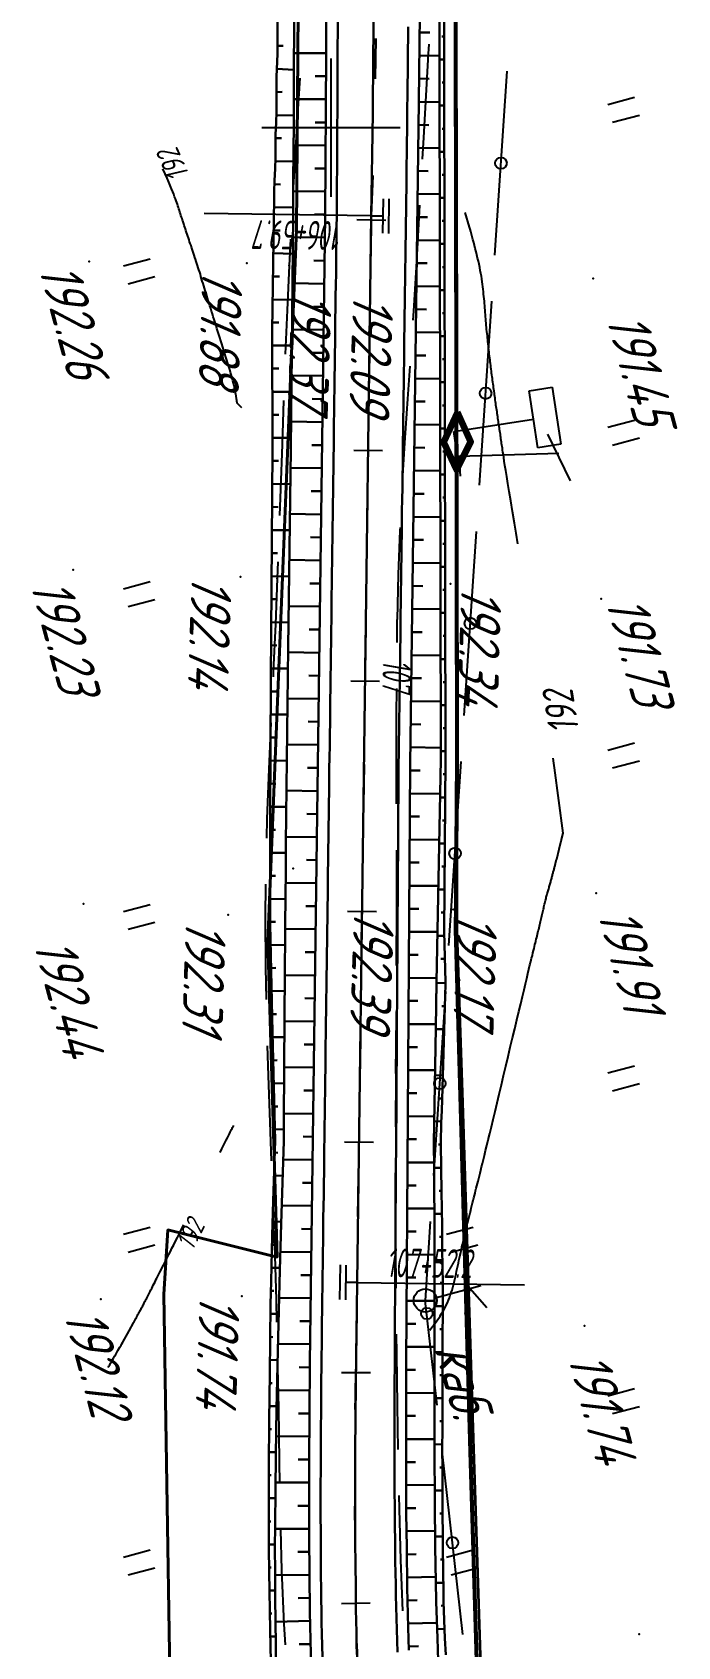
# Model space of a CAD drawing. Header units: millimetres. Extents: x -698 to 8131, y -704 to 4503.
# Drawn here: x 6880 to 6936, y 1129.1 to 1269.1 of the extents above; entities that cross this region are included whole.
import ezdxf

# ---------------------------------------------------------------- set-up
doc = ezdxf.new("R2010")
doc.units = ezdxf.units.MM
doc.linetypes.add('CONTI', pattern=[0])
doc.linetypes.add('STROT', pattern=[1.7, 0.5, -1.2])
for name, color, linetype, lineweight in [('10', 1, 'Continuous', 35), ('КОПИЯ_ОСЬ_13_ОТКОСЫ', 7, 'Continuous', 30), ('КОПИЯ_ОСЬ_ГРАНИЦЫ_ПОЛОС', 7, 'Continuous', 30), ('ОСЬ_ВЕРХ_ПОКРЫТИЯ_ГРАНИЦЫ_ПОЛОС', 7, 'Continuous', 30), ('ОСЬ_ВЕРХ_ПОКРЫТИЯ_ОСЬ', 1, 'Continuous', 30)]:
    doc.layers.add(name, color=color, linetype=linetype, lineweight=lineweight)
for name, color, linetype in [('_Ростелеком', 6, 'Continuous'), ('GOR_BDEFAULT', 212, 'CONTI'), ('NAD_MDEFAULT', 7, 'CONTI'), ('PI_OTDEFAULT', 172, 'CONTI'), ('PI_STDEFAULT', 6, 'CONTI'), ('PI_TTDEFAULT', 5, 'CONTI'), ('PLN_O', 7, 'CONTI'), ('SETKR', 2, 'CONTI'), ('SIT_LDEFAULT', 7, 'CONTI'), ('USLZNDEFAULT', 7, 'CONTI'), ('ZAPSKDEFAULT', 7, 'CONTI'), ('ОСЬ_ВЕРХ_ПОКРЫТИЯ_ПИКЕТЫ', 1, 'Continuous'), ('ОСЬ_ВЕРХ_ПОКРЫТИЯ_РАЗБИВКА_КРИВ', 1, 'Continuous'), ('разметка', 7, 'Continuous')]:
    doc.layers.add(name, color=color, linetype=linetype)
doc.styles.add('eskd', font='isocpeui.ttf', dxfattribs={"width": 1.2})
doc.styles.add('SHRFT', font='isocpeui.ttf', dxfattribs={"width": 3.5})
doc.styles.get("Standard").update_dxf_attribs({"font": 'isocpeui.ttf'})
doc.styles.add('STYLE1', font='isocpeui.ttf', dxfattribs={"width": 0.9})
doc.linetypes.add('кабель_связи_проект.', pattern='A,10,-1,["/",STYLE1,S=3,R=0,X=0,Y=-1.5],-4.1', length=15.1)

# ---------------------------------------------------------------- blocks, each defined once
blk = doc.blocks.new('BL_333')
at = {"color": 0}
for p, q in [((0, -6), (0, 6)), ((-6, 0), (6, 0))]:
    blk.add_line(p, q, dxfattribs=at)
blk = doc.blocks.new('BL_2011')
at = {"color": 0}
for p, q in [((0, 0), (0, 2.4)), ((1.6, 0), (1.6, 2.4))]:
    blk.add_line(p, q, dxfattribs=at)
blk = doc.blocks.new('BL_4017')
at = {"color": 0}
for p, q in [((0, 1), (0, 5)), ((2, 5), (0, 4)), ((0, 4), (2, 3))]:
    blk.add_line(p, q, dxfattribs=at)
blk.add_circle((0, 0), 1, dxfattribs=at)
blk = doc.blocks.new('BL_13')
at = {"color": 0}
for p, q in [((-2.5, 7), (-2.5, 9)), ((-2.5, 9), (2.5, 9)), ((2.5, 9), (2.5, 7)), ((0, 7), (-2.5, 7)), ((0, 0), (0, 7)), ((2.5, 7), (0, 7)), ((2, 0), (0, 0))]:
    blk.add_line(p, q, dxfattribs=at)

msp = doc.modelspace()

# ---------------------------------------------------------------- linework, layer by layer
at = {"layer": '10'}
for points in [[(6903.56, 1335.79), (6902.93, 1251.98), (6900.44, 1190.24), (6901.27, 1162.86), (6891.78, 1165.22), (6891.42, 1159.6), (6892.21, 1110.29), (6899.55, 1065.05), (6909.84, 1061.9), (6918.53, 1005.72), (6918.4, 982.21), (6917.94, 977.88), (6907.73, 916.2), (6898.31, 876.53), (6898.31, 876.53), (6898.31, 876.53), (6898.31, 876.53), (6884.88, 831.12)], [(6918.4, 982.21), (6918.53, 1005.72), (6909.84, 1061.9), (6899.55, 1065.05), (6892.21, 1110.29), (6891.42, 1159.6), (6891.78, 1165.22), (6901.27, 1162.86), (6900.44, 1190.24), (6902.93, 1251.98), (6903.56, 1335.79)], [(6896.91, 821.23), (6913.82, 871.71), (6914.15, 872.75), (6924.28, 910.31), (6927.42, 921.98), (6935.1, 953.19), (6934.94, 956.19), (6932.75, 999.16), (6932.11, 1007.17), (6926.89, 1050.13), (6922.84, 1083.98), (6922.84, 1083.98), (6919.37, 1113.07), (6919.28, 1115.75), (6918.31, 1146.23), (6918.31, 1146.23), (6917.35, 1176.23), (6916.87, 1191.04), (6916.85, 1206.01), (6916.8, 1235.8), (6916.74, 1265.6), (6916.66, 1295.75)]]:
    msp.add_lwpolyline(points, dxfattribs=at)
at = {"layer": '_Ростелеком', "linetype": 'кабель_связи_проект.', "ltscale": 0.25}
msp.add_lwpolyline([(6923.16, 908.4, 0.35, 0.35, 0), (6929.5, 933.41, 0.35, 0.35, 0), (6933.2, 952.59, 0.35, 0.35, 0), (6933.17, 980.21, 0.35, 0.35, 0), (6931.77, 1007.14, 0.35, 0.35, 0), (6926.42, 1050.15, 0.35, 0.35, 0), (6922.37, 1083.96, 0.35, 0.35, 0), (6918.96, 1114.51, 0.35, 0.35, 0), (6918, 1146.19, 0.35, 0.35, 0), (6916.74, 1191.08, 0.35, 0.35, 0), (6916.85, 1206.01, 0.35, 0.35, 0), (6916.8, 1235.8, 0.35, 0.35, 0), (6916.74, 1265.6, 0.35, 0.35, 0), (6916.66, 1295.75, 0.35, 0.35, 0)], format="xyseb", dxfattribs=at)
at = {"layer": '_Ростелеком', "linetype": 'ByBlock', "lineweight": 100, "ltscale": 0.25, "elevation": -192}
msp.add_lwpolyline([(6916.88, 1236.14), (6915.69, 1233.55), (6916.8, 1231.15), (6918.06, 1233.56), (6916.88, 1236.14)], dxfattribs=at)
at = {"layer": '_Ростелеком', "ltscale": 0.25}
for points in [[(6924.7, 1234.23), (6926.66, 1230.2)], [(6925.67, 1232.57), (6917.02, 1232.29), (6917.12, 1230.6)]]:
    msp.add_lwpolyline(points, dxfattribs=at)
at = {"layer": 'GOR_BDEFAULT', "color": 212, "elevation": 192, "flags": 128}
for points in [[(6898.19, 1236.51), (6897.8, 1236.91), (6897.79, 1236.96), (6897.78, 1237.01), (6897.76, 1237.07), (6897.75, 1237.13), (6897.75, 1237.2), (6897.74, 1237.28), (6897.72, 1237.37), (6897.71, 1237.46), (6897.7, 1237.57), (6897.68, 1237.68), (6897.66, 1237.81), (6897.63, 1237.95), (6897.6, 1238.11), (6897.57, 1238.27), (6897.53, 1238.46), (6897.48, 1238.65), (6897.42, 1238.87), (6897.36, 1239.09), (6897.3, 1239.33), (6897.22, 1239.58), (6897.15, 1239.83), (6897.07, 1240.1), (6896.99, 1240.37), (6896.9, 1240.64), (6896.82, 1240.92), (6896.73, 1241.21), (6896.64, 1241.49), (6896.55, 1241.77), (6896.46, 1242.06), (6896.37, 1242.33), (6896.29, 1242.61), (6896.2, 1242.88), (6896.12, 1243.14), (6896.04, 1243.41), (6895.96, 1243.66), (6895.88, 1243.92), (6895.8, 1244.17), (6895.72, 1244.42), (6895.64, 1244.66), (6895.57, 1244.9), (6895.5, 1245.13), (6895.43, 1245.37), (6895.35, 1245.59), (6895.29, 1245.82), (6895.22, 1246.04), (6895.15, 1246.26), (6895.09, 1246.48), (6895.02, 1246.69), (6894.96, 1246.9), (6894.9, 1247.11), (6894.83, 1247.31), (6894.77, 1247.51), (6894.71, 1247.71), (6894.65, 1247.91), (6894.6, 1248.1), (6894.54, 1248.29), (6894.48, 1248.48), (6894.42, 1248.67), (6894.36, 1248.85), (6894.3, 1249.04), (6894.25, 1249.22), (6894.19, 1249.4), (6894.13, 1249.57), (6894.07, 1249.75), (6894.01, 1249.92), (6893.96, 1250.1), (6893.9, 1250.27), (6893.84, 1250.44), (6893.79, 1250.6), (6893.73, 1250.77), (6893.67, 1250.93), (6893.62, 1251.1), (6893.57, 1251.26), (6893.51, 1251.42), (6893.46, 1251.57), (6893.41, 1251.73), (6893.35, 1251.89), (6893.3, 1252.04), (6893.25, 1252.19), (6893.2, 1252.34), (6893.16, 1252.49), (6893.11, 1252.64), (6893.06, 1252.79), (6893.01, 1252.93), (6892.97, 1253.07), (6892.92, 1253.21), (6892.88, 1253.35), (6892.83, 1253.49), (6892.79, 1253.63), (6892.74, 1253.77), (6892.7, 1253.9), (6892.66, 1254.03), (6892.61, 1254.17), (6892.56, 1254.32), (6892.5, 1254.48), (6892.44, 1254.65), (6892.37, 1254.83), (6892.29, 1255.04), (6892.2, 1255.26), (6892.1, 1255.51), (6891.99, 1255.79), (6891.86, 1256.1), (6891.71, 1256.44), (6891.55, 1256.82), (6891.36, 1257.24)], [(6921.83, 1226.5), (6921.66, 1227.54), (6921.51, 1228.46), (6921.38, 1229.26), (6921.27, 1229.96), (6921.17, 1230.57), (6921.08, 1231.09), (6921.01, 1231.53), (6920.95, 1231.9), (6920.91, 1232.21), (6920.87, 1232.47), (6920.83, 1232.68), (6920.8, 1232.86), (6920.78, 1233.02), (6920.76, 1233.16), (6920.74, 1233.29), (6920.72, 1233.42), (6920.7, 1233.55), (6920.68, 1233.68), (6920.66, 1233.82), (6920.64, 1233.95), (6920.62, 1234.08), (6920.61, 1234.22), (6920.59, 1234.35), (6920.57, 1234.49), (6920.54, 1234.63), (6920.52, 1234.76), (6920.5, 1234.9), (6920.48, 1235.04), (6920.46, 1235.18), (6920.44, 1235.32), (6920.42, 1235.46), (6920.4, 1235.6), (6920.38, 1235.74), (6920.36, 1235.88), (6920.34, 1236.03), (6920.32, 1236.17), (6920.3, 1236.31), (6920.28, 1236.46), (6920.25, 1236.61), (6920.23, 1236.75), (6920.21, 1236.9), (6920.19, 1237.05), (6920.17, 1237.2), (6920.15, 1237.35), (6920.13, 1237.5), (6920.11, 1237.65), (6920.09, 1237.8), (6920.06, 1237.96), (6920.04, 1238.11), (6920.02, 1238.26), (6920, 1238.42), (6919.98, 1238.58), (6919.96, 1238.73), (6919.94, 1238.89), (6919.92, 1239.05), (6919.9, 1239.21), (6919.88, 1239.37), (6919.85, 1239.53), (6919.83, 1239.69), (6919.81, 1239.86), (6919.79, 1240.02), (6919.77, 1240.19), (6919.75, 1240.35), (6919.73, 1240.52), (6919.71, 1240.69), (6919.69, 1240.85), (6919.67, 1241.02), (6919.65, 1241.19), (6919.63, 1241.37), (6919.61, 1241.54), (6919.59, 1241.71), (6919.57, 1241.88), (6919.55, 1242.06), (6919.53, 1242.23), (6919.51, 1242.41), (6919.5, 1242.59), (6919.48, 1242.77), (6919.46, 1242.95), (6919.44, 1243.13), (6919.42, 1243.31), (6919.41, 1243.49), (6919.39, 1243.68), (6919.37, 1243.86), (6919.36, 1244.05), (6919.34, 1244.23), (6919.32, 1244.42), (6919.31, 1244.61), (6919.29, 1244.8), (6919.28, 1244.99), (6919.26, 1245.18), (6919.25, 1245.38), (6919.23, 1245.57), (6919.22, 1245.77), (6919.2, 1245.97), (6919.18, 1246.17), (6919.16, 1246.37), (6919.14, 1246.58), (6919.12, 1246.8), (6919.09, 1247.01), (6919.07, 1247.24), (6919.04, 1247.46), (6919, 1247.7), (6918.96, 1247.94), (6918.92, 1248.18), (6918.87, 1248.44), (6918.82, 1248.7), (6918.76, 1248.97), (6918.7, 1249.24), (6918.64, 1249.51), (6918.57, 1249.79), (6918.5, 1250.06), (6918.43, 1250.33), (6918.36, 1250.6), (6918.3, 1250.86), (6918.23, 1251.11), (6918.16, 1251.35), (6918.1, 1251.59), (6918.04, 1251.81), (6917.98, 1252.01), (6917.93, 1252.2), (6917.57, 1253.45)], [(6922.13, 1224.71), (6921.98, 1225.64), (6921.83, 1226.5)], [(6925.31, 1205.29), (6925.25, 1205.7), (6925.18, 1206.13)], [(6914.48, 1156.52), (6914.56, 1156.61), (6914.64, 1156.72), (6914.73, 1156.84), (6914.83, 1156.96), (6914.93, 1157.1), (6915.04, 1157.25), (6915.15, 1157.4), (6915.26, 1157.57), (6915.38, 1157.74), (6915.49, 1157.92), (6915.6, 1158.1), (6915.71, 1158.29), (6915.82, 1158.49), (6915.92, 1158.69), (6916.02, 1158.9), (6916.11, 1159.11), (6916.19, 1159.33), (6916.27, 1159.55), (6916.35, 1159.77), (6916.42, 1159.99), (6916.48, 1160.22), (6916.55, 1160.45), (6916.6, 1160.68), (6916.66, 1160.92), (6916.72, 1161.15), (6916.77, 1161.39), (6916.82, 1161.62), (6916.87, 1161.86), (6916.92, 1162.09), (6916.97, 1162.33), (6917.02, 1162.57), (6917.07, 1162.8), (6917.12, 1163.03), (6917.17, 1163.27), (6917.23, 1163.5), (6917.28, 1163.73), (6917.33, 1163.96), (6917.38, 1164.19), (6917.44, 1164.42), (6917.49, 1164.65), (6917.55, 1164.88), (6917.6, 1165.11), (6917.65, 1165.34), (6917.71, 1165.56), (6917.76, 1165.79), (6917.82, 1166.01), (6917.87, 1166.23), (6917.93, 1166.45), (6917.98, 1166.68), (6918.04, 1166.89), (6918.09, 1167.11), (6918.14, 1167.33), (6918.2, 1167.55), (6918.25, 1167.76), (6918.3, 1167.98), (6918.36, 1168.19), (6918.41, 1168.4), (6918.46, 1168.61), (6918.52, 1168.82), (6918.57, 1169.03), (6918.62, 1169.24), (6918.68, 1169.45), (6918.73, 1169.67), (6918.79, 1169.89), (6918.85, 1170.13), (6918.91, 1170.39), (6918.98, 1170.67), (6919.06, 1170.98), (6919.14, 1171.31), (6919.23, 1171.68), (6919.33, 1172.09), (6919.44, 1172.53), (6919.56, 1173.02), (6919.69, 1173.56), (6919.83, 1174.15), (6919.98, 1174.8), (6920.15, 1175.49), (6920.32, 1176.23), (6920.51, 1176.99), (6920.7, 1177.79), (6920.89, 1178.6), (6921.08, 1179.42), (6921.28, 1180.25), (6921.47, 1181.07), (6921.67, 1181.87), (6921.85, 1182.66), (6922.03, 1183.42), (6922.2, 1184.15), (6922.37, 1184.83), (6922.52, 1185.46), (6922.66, 1186.04), (6922.78, 1186.56), (6922.89, 1187.03), (6923, 1187.46), (6923.09, 1187.84), (6923.17, 1188.19), (6923.25, 1188.49), (6923.31, 1188.77), (6923.38, 1189.02), (6923.43, 1189.24), (6923.48, 1189.44), (6923.53, 1189.63), (6923.57, 1189.8), (6923.61, 1189.96), (6923.65, 1190.12), (6923.69, 1190.27), (6923.72, 1190.42), (6923.76, 1190.57), (6923.8, 1190.72), (6923.83, 1190.86), (6923.87, 1191), (6923.9, 1191.15), (6923.94, 1191.28), (6923.97, 1191.42), (6924, 1191.56), (6924.03, 1191.69), (6924.06, 1191.82), (6924.09, 1191.95), (6924.12, 1192.07), (6924.15, 1192.2), (6924.18, 1192.32), (6924.21, 1192.44), (6924.24, 1192.56), (6924.26, 1192.68), (6924.29, 1192.8), (6924.31, 1192.91), (6924.34, 1193.02), (6924.37, 1193.13), (6924.39, 1193.24), (6924.42, 1193.35), (6924.44, 1193.46), (6924.47, 1193.56), (6924.49, 1193.67), (6924.52, 1193.77), (6924.54, 1193.87), (6924.57, 1193.97), (6924.59, 1194.07), (6924.62, 1194.16), (6924.64, 1194.26), (6924.67, 1194.35), (6924.7, 1194.45), (6924.72, 1194.54), (6924.75, 1194.63), (6924.78, 1194.72), (6924.8, 1194.81), (6924.83, 1194.9), (6924.85, 1194.98), (6924.88, 1195.07), (6924.9, 1195.15), (6924.92, 1195.24), (6924.95, 1195.32), (6924.97, 1195.4), (6924.99, 1195.48), (6925.02, 1195.56), (6925.04, 1195.64), (6925.06, 1195.72), (6925.08, 1195.8), (6925.1, 1195.88), (6925.12, 1195.95), (6925.14, 1196.03), (6925.16, 1196.1), (6925.18, 1196.18), (6925.2, 1196.25), (6925.22, 1196.32), (6925.24, 1196.39), (6925.26, 1196.47), (6925.27, 1196.54), (6925.29, 1196.61), (6925.31, 1196.67), (6925.33, 1196.74), (6925.35, 1196.81), (6925.36, 1196.88), (6925.38, 1196.94), (6925.4, 1197.01), (6925.41, 1197.07), (6925.43, 1197.13), (6925.45, 1197.2), (6925.46, 1197.26), (6925.48, 1197.32), (6925.49, 1197.38), (6925.71, 1198.23), (6925.88, 1198.97), (6926.05, 1199.62), (6925.31, 1205.29)], [(6896.31, 1171.94), (6896.47, 1172.24), (6896.6, 1172.52), (6896.73, 1172.77), (6896.84, 1173), (6896.95, 1173.2), (6897.04, 1173.38), (6897.12, 1173.54), (6897.19, 1173.68), (6897.25, 1173.8), (6897.3, 1173.91), (6897.35, 1174), (6897.39, 1174.08), (6897.43, 1174.15), (6897.46, 1174.21), (6897.48, 1174.26)], [(6886.6, 1153.27), (6886.67, 1153.38), (6886.74, 1153.5), (6886.82, 1153.64), (6886.9, 1153.78), (6886.99, 1153.93), (6887.08, 1154.09), (6887.17, 1154.25), (6887.26, 1154.41), (6887.36, 1154.58), (6887.45, 1154.74), (6887.54, 1154.9), (6887.63, 1155.05), (6887.72, 1155.2), (6887.8, 1155.33), (6887.87, 1155.46), (6888.42, 1156.45), (6888.8, 1157.14), (6888.83, 1157.19), (6888.86, 1157.25), (6888.89, 1157.3), (6888.92, 1157.36), (6888.95, 1157.42), (6888.98, 1157.47), (6889.01, 1157.53), (6889.05, 1157.6), (6889.08, 1157.66), (6889.12, 1157.72), (6889.15, 1157.79), (6889.19, 1157.86), (6889.23, 1157.93), (6889.26, 1158), (6889.3, 1158.07), (6889.34, 1158.14), (6889.38, 1158.22), (6889.42, 1158.29), (6889.47, 1158.37), (6889.51, 1158.46), (6889.56, 1158.54), (6889.6, 1158.63), (6889.65, 1158.71), (6889.7, 1158.8), (6889.74, 1158.9), (6889.79, 1158.99), (6889.85, 1159.09), (6889.9, 1159.2), (6889.95, 1159.3), (6890.01, 1159.41), (6890.07, 1159.52), (6890.13, 1159.63), (6890.19, 1159.75), (6890.25, 1159.88), (6890.31, 1160), (6890.38, 1160.13), (6890.45, 1160.27), (6890.52, 1160.41), (6890.59, 1160.56), (6890.67, 1160.71), (6890.75, 1160.87), (6890.83, 1161.03), (6890.92, 1161.2), (6891.01, 1161.38), (6891.1, 1161.56), (6891.2, 1161.75), (6891.3, 1161.95), (6891.4, 1162.16), (6891.51, 1162.37), (6891.62, 1162.6), (6891.74, 1162.84), (6891.87, 1163.09), (6892, 1163.35), (6892.14, 1163.63), (6892.29, 1163.93), (6892.45, 1164.24), (6892.61, 1164.56), (6892.78, 1164.91), (6892.97, 1165.27), (6893.16, 1165.65)]]:
    msp.add_lwpolyline(points, dxfattribs=at)
at = {"layer": 'PI_STDEFAULT', "color": 6}
msp.add_point((6902.65, 1196.57, 192.47), dxfattribs=at)
at = {"layer": 'PI_TTDEFAULT', "color": 5}
for p in [(6884.96, 1249.21, 192.26), (6898.62, 1249.06, 191.88), (6902.29, 1248.85, 192.37), (6928.64, 1247.73, 191.45), (6883.56, 1222.48, 192.23), (6898.07, 1221.86, 192.14), (6901.27, 1221.72, 192.34), (6916.28, 1221.24, 192.34), (6929.34, 1219.94, 191.73), (6884.48, 1193.49, 192.44), (6928.92, 1194.42, 191.91), (6897.01, 1192.54, 192.31), (6916.53, 1193, 192.17), (6885.96, 1159.21, 192.12), (6898.2, 1159.45, 191.74), (6927.9, 1156.9, 191.74), (6932.65, 1130.15, 191.28)]:
    msp.add_point(p, dxfattribs=at)
at = {"layer": 'PLN_O'}
for p, q in [((6920.13, 1249.76), (6921.19, 1265.72)), ((6918.8, 1229.8), (6919.86, 1245.76)), ((6917.48, 1209.84), (6918.54, 1225.8)), ((6916.15, 1189.89), (6917.21, 1205.85)), ((6914.83, 1169.93), (6915.89, 1185.89)), ((6914.11, 1159.09), (6914.56, 1165.94)), ((6915.12, 1150.01), (6914.1, 1159.09)), ((6917.35, 1130.13), (6915.57, 1146.03))]:
    msp.add_line(p, q, dxfattribs=at)
for centre in [(6920.66, 1257.74), (6919.33, 1237.78), (6918.01, 1217.82), (6916.68, 1197.87), (6915.36, 1177.91), (6914.23, 1157.96), (6916.46, 1138.08)]:
    msp.add_circle(centre, 0.5, dxfattribs=at)
at = {"layer": 'SIT_LDEFAULT', "color": 7}
for p, q in [((6914.39, 1267.21), (6914.44, 1268.07)), ((6913.97, 1259.96), (6914.39, 1267.21)), ((6903.21, 1265.12), (6903.05, 1262.44)), ((6903.04, 1262.44), (6902.76, 1257.6)), ((6913.86, 1258.09), (6913.96, 1259.96)), ((6902.76, 1257.6), (6902.62, 1255.15)), ((6913.33, 1248.72), (6913.61, 1253.56)), ((6913.61, 1253.56), (6913.64, 1254.09)), ((6902.41, 1251.15), (6902.29, 1248.85)), ((6902.29, 1248.85), (6902.12, 1244.98)), ((6913.1, 1244.91), (6913.33, 1248.72)), ((6902.12, 1244.98), (6901.96, 1241.16)), ((6913.05, 1244.12), (6913.1, 1244.91)), ((6912.59, 1237.3), (6912.78, 1240.13)), ((6901.81, 1237.16), (6901.68, 1233.35)), ((6912.34, 1233.49), (6912.59, 1237.3)), ((6901.68, 1233.35), (6901.54, 1229.47)), ((6912.13, 1230.15), (6912.33, 1233.49)), ((6901.54, 1229.47), (6901.46, 1227.17)), ((6911.77, 1222.07), (6911.92, 1225.88)), ((6911.93, 1225.88), (6911.94, 1226.15)), ((6901.32, 1223.17), (6901.27, 1221.72)), ((6901.27, 1221.72), (6901.11, 1217.76)), ((6911.68, 1218.17), (6911.77, 1222.07)), ((6901.11, 1217.76), (6900.92, 1213.65)), ((6911.65, 1216.16), (6911.67, 1218.17)), ((6900.92, 1213.65), (6900.9, 1213.18)), ((6911.61, 1209.93), (6911.62, 1212.16)), ((6911.61, 1205.69), (6911.61, 1209.93)), ((6900.71, 1209.19), (6900.53, 1205.17)), ((6900.53, 1205.17), (6900.37, 1200.87)), ((6911.61, 1202.16), (6911.6, 1205.69)), ((6900.36, 1200.87), (6900.32, 1199.19)), ((6911.63, 1197.15), (6911.63, 1198.16)), ((6911.63, 1192.95), (6911.63, 1197.15)), ((6900.25, 1195.19), (6900.22, 1192.34)), ((6900.21, 1192.34), (6900.24, 1187.99)), ((6911.61, 1188.56), (6911.63, 1192.95)), ((6900.24, 1187.99), (6900.3, 1185.19)), ((6911.61, 1188.16), (6911.61, 1188.56)), ((6911.56, 1178.77), (6911.59, 1183.79)), ((6911.59, 1183.79), (6911.59, 1184.16)), ((6900.4, 1181.19), (6900.47, 1178.61)), ((6900.48, 1178.61), (6900.65, 1173.73)), ((6911.55, 1174.16), (6911.57, 1178.77)), ((6900.65, 1173.73), (6900.75, 1171.2)), ((6911.53, 1168.54), (6911.53, 1170.16)), ((6911.54, 1163.59), (6911.53, 1168.54)), ((6900.89, 1167.2), (6901.01, 1163.93)), ((6901.02, 1163.93), (6901.17, 1159.16)), ((6911.57, 1160.16), (6911.54, 1163.59)), ((6901.16, 1159.16), (6901.21, 1157.2)), ((6911.63, 1154.46), (6911.61, 1156.16)), ((6911.69, 1149.98), (6911.63, 1154.46)), ((6901.3, 1153.21), (6901.36, 1149.77)), ((6901.36, 1149.77), (6901.43, 1145.08)), ((6911.75, 1146.16), (6911.69, 1149.98)), ((6901.42, 1145.08), (6901.46, 1143.21)), ((6911.85, 1141.03), (6911.83, 1142.16)), ((6911.98, 1136.56), (6911.85, 1141.03)), ((6901.55, 1139.22), (6901.64, 1135.7)), ((6901.64, 1135.7), (6901.83, 1131.01)), ((6912.15, 1132.16), (6911.98, 1136.56)), ((6901.83, 1131.01), (6901.94, 1129.22))]:
    msp.add_line(p, q, dxfattribs=at)
at = {"layer": 'КОПИЯ_ОСЬ_13_ОТКОСЫ'}
for p, q in [((6915.73, 1268.73), (6915.53, 1268.73)), ((6915.74, 1266.73), (6915.34, 1266.73)), ((6915.75, 1264.73), (6915.55, 1264.73)), ((6915.75, 1262.73), (6915.35, 1262.73)), ((6915.75, 1260.73), (6915.55, 1260.73)), ((6915.76, 1258.73), (6915.36, 1258.73)), ((6915.76, 1256.73), (6915.56, 1256.73)), ((6915.77, 1254.73), (6915.37, 1254.73)), ((6915.77, 1252.73), (6915.57, 1252.73)), ((6915.77, 1250.73), (6915.37, 1250.73)), ((6915.78, 1248.73), (6915.58, 1248.73)), ((6915.78, 1246.73), (6915.38, 1246.73)), ((6915.79, 1244.73), (6915.59, 1244.73)), ((6915.79, 1242.73), (6915.39, 1242.73)), ((6915.79, 1240.73), (6915.59, 1240.73)), ((6915.8, 1238.73), (6915.4, 1238.73)), ((6915.8, 1236.73), (6915.6, 1236.73)), ((6915.81, 1234.73), (6915.41, 1234.73)), ((6915.81, 1232.73), (6915.61, 1232.73)), ((6915.81, 1230.73), (6915.41, 1230.73)), ((6915.82, 1228.73), (6915.62, 1228.73)), ((6915.82, 1226.73), (6915.42, 1226.73)), ((6915.82, 1224.73), (6915.62, 1224.73)), ((6915.83, 1222.73), (6915.43, 1222.73)), ((6915.83, 1220.73), (6915.63, 1220.73)), ((6915.83, 1218.73), (6915.43, 1218.73)), ((6915.84, 1216.73), (6915.64, 1216.73)), ((6915.84, 1214.73), (6915.44, 1214.73)), ((6915.84, 1212.73), (6915.64, 1212.73)), ((6915.85, 1210.73), (6915.45, 1210.73)), ((6915.85, 1208.73), (6915.65, 1208.73)), ((6915.85, 1206.73), (6915.45, 1206.73)), ((6915.84, 1204.73), (6915.64, 1204.73)), ((6915.83, 1202.73), (6915.39, 1202.73)), ((6915.81, 1200.73), (6915.58, 1200.73)), ((6915.8, 1198.73), (6915.31, 1198.73)), ((6915.78, 1196.73), (6915.53, 1196.73)), ((6915.77, 1194.73), (6915.23, 1194.73)), ((6915.75, 1192.73), (6915.47, 1192.73)), ((6915.75, 1190.73), (6915.15, 1190.71)), ((6915.81, 1188.73), (6915.46, 1188.72))]:
    msp.add_line(p, q, dxfattribs=at)
for points in [[(6915.07, 1186.73), (6915.07, 1186.73), (6915.45, 1206.02), (6915.4, 1235.8), (6915.34, 1265.6), (6915.26, 1295.75), (6915.3, 1310.5), (6914.33, 1324.63), (6913.01, 1345.23), (6912.21, 1352.24)], [(6915.86, 1186.73), (6915.74, 1191.07), (6915.85, 1206.02), (6915.8, 1235.8), (6915.74, 1265.6), (6915.66, 1295.75), (6915.7, 1310.51), (6914.73, 1324.66), (6913.41, 1345.26), (6912.81, 1352.33)], [(6905.51, 1272.85), (6905.5, 1267.17), (6905.42, 1253.18), (6904.1, 1153.69), (6904.06, 1149.17), (6904.03, 1145.16), (6904.02, 1141.64), (6904.03, 1138.62), (6904.1, 1132.07), (6904.24, 1126.02)], [(6901.3, 1270.2), (6901.29, 1267.21), (6901.21, 1265.22), (6901.2, 1264.22), (6901.21, 1263.23), (6901.19, 1262.23), (6901.16, 1261.23), (6901.12, 1260.23), (6901.11, 1259.24), (6901.1, 1258.24), (6901.08, 1257.24), (6901.04, 1256.24), (6901.01, 1255.24), (6901, 1254.24), (6900.98, 1253.24), (6900.98, 1252.94), (6900.83, 1243.24), (6900.85, 1232.94), (6900.7, 1212.94), (6900.66, 1200.74), (6900.65, 1199.74), (6900.65, 1198.74), (6900.66, 1196.74), (6900.65, 1195.74), (6900.64, 1194.74), (6900.64, 1193.74), (6900.64, 1192.94), (6900.66, 1191.74), (6900.85, 1182.34), (6901.08, 1172.93), (6900.9, 1167.74), (6900.82, 1164.74), (6900.73, 1160.74), (6900.71, 1159.74), (6900.69, 1158.74), (6900.61, 1152.72), (6900.56, 1148.7), (6900.54, 1144.67), (6900.53, 1142.14), (6900.54, 1139.62), (6900.55, 1137.59), (6900.57, 1135.57), (6900.65, 1130.49), (6900.74, 1126.42)], [(6902.74, 1271.18), (6902.69, 1264.21), (6902.69, 1263.21), (6902.69, 1262.21), (6902.69, 1261.21), (6902.66, 1256.22), (6902.66, 1255.22), (6902.65, 1253.22), (6902.44, 1232.92), (6902.21, 1215.72), (6902.02, 1198.72), (6902, 1195.72), (6901.98, 1194.72), (6901.89, 1183.72), (6901.85, 1174.72), (6901.85, 1172.92), (6901.61, 1165.73), (6901.49, 1161.73), (6901.31, 1154.72), (6901.2, 1149.7), (6901.13, 1145.67), (6901.1, 1142.65), (6901.08, 1139.62), (6901.07, 1137.6), (6901.08, 1135.57), (6901.09, 1133.54), (6901.11, 1131.01), (6901.13, 1129.48), (6901.15, 1127.96)], [(6902.74, 1271.18), (6902.69, 1264.21), (6902.69, 1263.21), (6902.69, 1262.21), (6902.69, 1261.21), (6902.66, 1256.22), (6902.66, 1255.22), (6902.65, 1253.22), (6902.44, 1232.92), (6902.21, 1215.72), (6902.02, 1198.72), (6902, 1195.72), (6901.98, 1194.72), (6901.89, 1183.72), (6901.85, 1174.72), (6901.85, 1172.92), (6901.61, 1165.73), (6901.49, 1161.73), (6901.31, 1154.72), (6901.2, 1149.7), (6901.13, 1145.67), (6901.1, 1142.65), (6901.08, 1139.62), (6901.07, 1137.6), (6901.08, 1135.57), (6901.09, 1133.54), (6901.11, 1131.01), (6901.13, 1129.48), (6901.15, 1127.96)], [(6913.62, 1270.6), (6913.55, 1263.08), (6912.79, 1205.58), (6912.45, 1153.59), (6912.43, 1150.1), (6912.43, 1146.61), (6912.44, 1143.63), (6912.45, 1140.65), (6912.49, 1137.67), (6912.54, 1134.2), (6912.62, 1130.73), (6912.68, 1128.75)], [(6913.61, 1269.07), (6914.48, 1269.06)], [(6901.29, 1267.91), (6901.77, 1267.91)], [(6905.5, 1267.28), (6902.71, 1267.28)], [(6913.59, 1267.07), (6915.34, 1267.05)], [(6901.24, 1265.91), (6902.7, 1265.85)], [(6905.49, 1265.28), (6904.56, 1265.28)], [(6913.57, 1265.07), (6914.45, 1265.06)], [(6901.2, 1263.91), (6901.69, 1263.92)], [(6905.48, 1263.28), (6902.69, 1263.3)], [(6901.18, 1261.91), (6902.69, 1261.87)], [(6913.55, 1263.07), (6915.35, 1263.04)], [(6905.47, 1261.28), (6904.54, 1261.28)], [(6913.52, 1261.07), (6914.4, 1261.05)], [(6901.12, 1259.91), (6901.62, 1259.91)], [(6905.46, 1259.28), (6902.67, 1259.3)], [(6913.5, 1259.07), (6915.36, 1259.04)], [(6901.09, 1257.91), (6902.67, 1257.88)], [(6905.45, 1257.28), (6904.52, 1257.28)], [(6913.47, 1257.07), (6914.36, 1257.05)], [(6901.03, 1255.91), (6901.55, 1255.9)], [(6905.44, 1255.28), (6902.66, 1255.3)], [(6913.44, 1255.07), (6915.36, 1255.04)], [(6900.99, 1253.91), (6902.65, 1253.9)], [(6900.96, 1251.91), (6901.51, 1251.91)], [(6905.42, 1253.28), (6904.5, 1253.29)], [(6913.42, 1253.07), (6914.3, 1253.05)], [(6905.4, 1251.28), (6902.63, 1251.32)], [(6913.39, 1251.07), (6915.37, 1251.04)], [(6900.93, 1249.92), (6902.61, 1249.89)], [(6905.37, 1249.28), (6904.45, 1249.29)], [(6900.9, 1247.92), (6901.46, 1247.91)], [(6913.37, 1249.07), (6914.25, 1249.06)], [(6905.35, 1247.28), (6902.59, 1247.32)], [(6913.34, 1247.07), (6915.38, 1247.04)], [(6900.87, 1245.92), (6902.57, 1245.89)], [(6905.32, 1245.28), (6904.4, 1245.29)], [(6913.31, 1245.07), (6914.2, 1245.06)], [(6900.84, 1243.92), (6901.41, 1243.91)], [(6905.29, 1243.28), (6902.55, 1243.32)], [(6913.29, 1243.07), (6915.39, 1243.04)], [(6900.83, 1241.92), (6902.53, 1241.92)], [(6905.27, 1241.28), (6904.35, 1241.29)], [(6913.26, 1241.07), (6914.15, 1241.06)], [(6900.84, 1239.92), (6901.4, 1239.92)], [(6905.24, 1239.28), (6902.51, 1239.32)], [(6900.84, 1237.92), (6902.49, 1237.92)], [(6913.23, 1239.07), (6915.4, 1239.04)], [(6905.21, 1237.28), (6904.3, 1237.29)], [(6913.21, 1237.07), (6914.1, 1237.06)], [(6900.84, 1235.92), (6901.39, 1235.92)], [(6905.19, 1235.28), (6902.46, 1235.32)], [(6900.85, 1233.92), (6902.45, 1233.92)], [(6913.18, 1235.07), (6915.4, 1235.04)], [(6905.16, 1233.28), (6904.25, 1233.29)], [(6913.15, 1233.07), (6914.05, 1233.06)], [(6900.84, 1231.92), (6901.38, 1231.91)], [(6905.13, 1231.28), (6902.42, 1231.32)], [(6913.13, 1231.07), (6915.41, 1231.04)], [(6900.83, 1229.92), (6902.4, 1229.9)], [(6905.11, 1229.28), (6904.2, 1229.29)], [(6913.1, 1229.07), (6913.99, 1229.06)], [(6900.81, 1227.92), (6901.34, 1227.91)], [(6905.08, 1227.28), (6902.37, 1227.32)], [(6913.07, 1227.07), (6915.42, 1227.04)], [(6900.8, 1225.92), (6902.35, 1225.9)], [(6900.78, 1223.92), (6901.3, 1223.91)], [(6905.05, 1225.28), (6904.15, 1225.29)], [(6913.05, 1225.07), (6913.94, 1225.06)], [(6905.03, 1223.28), (6902.31, 1223.32)], [(6913.02, 1223.07), (6915.42, 1223.04)], [(6900.77, 1221.92), (6902.29, 1221.9)], [(6905, 1221.28), (6904.09, 1221.29)], [(6900.75, 1219.92), (6901.26, 1219.91)], [(6912.99, 1221.07), (6913.88, 1221.06)], [(6904.97, 1219.28), (6902.26, 1219.32)], [(6912.97, 1219.07), (6915.43, 1219.04)], [(6900.74, 1217.92), (6902.24, 1217.91)], [(6904.95, 1217.28), (6904.04, 1217.3)], [(6912.94, 1217.07), (6913.83, 1217.06)], [(6900.72, 1215.92), (6901.22, 1215.91)], [(6904.92, 1215.28), (6902.2, 1215.32)], [(6912.92, 1215.07), (6915.44, 1215.04)], [(6900.71, 1213.92), (6902.19, 1213.91)], [(6904.89, 1213.28), (6903.99, 1213.3)], [(6912.89, 1213.07), (6913.77, 1213.06)], [(6900.7, 1211.92), (6901.19, 1211.91)], [(6904.87, 1211.28), (6902.16, 1211.32)], [(6900.69, 1209.92), (6902.14, 1209.91)], [(6912.86, 1211.07), (6915.47, 1211.04)], [(6904.84, 1209.28), (6903.94, 1209.3)], [(6912.84, 1209.07), (6913.71, 1209.06)], [(6900.68, 1207.92), (6901.17, 1207.91)], [(6904.81, 1207.28), (6902.11, 1207.32)], [(6900.67, 1205.92), (6902.1, 1205.91)], [(6912.81, 1207.07), (6915.39, 1207.04)], [(6904.79, 1205.28), (6903.89, 1205.3)], [(6912.79, 1205.07), (6913.65, 1205.07)], [(6900.67, 1203.92), (6901.14, 1203.91)], [(6904.76, 1203.28), (6902.07, 1203.32)], [(6912.77, 1203.07), (6915.32, 1203.05)], [(6900.66, 1201.92), (6902.05, 1201.91)], [(6904.73, 1201.28), (6903.84, 1201.3)], [(6912.76, 1201.07), (6913.61, 1201.07)], [(6900.65, 1199.92), (6901.11, 1199.91)], [(6904.71, 1199.28), (6902.03, 1199.32)], [(6912.75, 1199.07), (6915.26, 1199.05)], [(6900.65, 1197.92), (6902.01, 1197.92)], [(6904.68, 1197.28), (6903.79, 1197.3)], [(6900.65, 1195.92), (6901.11, 1195.92)], [(6912.73, 1197.07), (6913.57, 1197.07)], [(6904.65, 1195.29), (6901.99, 1195.32)], [(6912.72, 1195.07), (6915.19, 1195.05)], [(6900.64, 1193.92), (6901.97, 1193.91)], [(6904.63, 1193.29), (6903.74, 1193.3)], [(6900.65, 1191.92), (6901.1, 1191.92)], [(6912.71, 1193.07), (6913.53, 1193.07)], [(6904.6, 1191.29), (6901.95, 1191.32)], [(6912.69, 1191.07), (6915.13, 1191.06)], [(6900.69, 1189.92), (6901.94, 1189.94)], [(6904.57, 1189.29), (6903.69, 1189.3)], [(6912.68, 1189.07), (6913.49, 1189.07)], [(6900.73, 1187.92), (6901.15, 1187.93)], [(6904.55, 1187.29), (6901.92, 1187.32)], [(6912.67, 1187.07), (6915.07, 1187.06)], [(6915.07, 1186.73), (6915.01, 1182.75), (6914.85, 1172.75), (6914.87, 1170.55), (6914.89, 1164.55), (6914.89, 1158.55), (6914.89, 1155.56), (6914.89, 1154.56), (6914.89, 1151.57), (6914.89, 1150.57), (6914.9, 1146.1), (6914.93, 1141.64), (6914.97, 1137.68), (6915.02, 1134.72), (6915.05, 1132.95), (6915.16, 1129.8), (6915.23, 1127.83)], [(6915.07, 1186.7), (6915.01, 1182.75), (6914.85, 1172.75), (6914.87, 1170.55), (6914.89, 1164.55), (6914.89, 1158.55), (6914.89, 1155.56), (6914.89, 1154.56), (6914.89, 1151.57), (6914.89, 1150.57), (6914.9, 1146.1), (6914.93, 1141.64), (6914.97, 1137.68), (6915.02, 1134.72), (6915.05, 1132.95), (6915.16, 1129.8), (6915.23, 1127.83)], [(6915.86, 1186.61), (6915.07, 1186.63)], [(6915.86, 1186.73), (6915.86, 1186.54), (6915.82, 1185.54), (6915.53, 1175.54), (6915.49, 1174.54), (6915.44, 1172.74), (6915.48, 1170.54), (6915.5, 1168.54), (6915.55, 1165.54), (6915.56, 1164.54), (6915.57, 1163.54), (6915.61, 1160.54), (6915.61, 1159.54), (6915.61, 1158.54), (6915.6, 1155.55), (6915.59, 1154.55), (6915.59, 1151.56), (6915.58, 1150.57), (6915.58, 1147.59), (6915.57, 1146.59), (6915.58, 1144.12), (6915.59, 1141.64), (6915.62, 1137.69), (6915.67, 1133.74), (6915.68, 1132.96), (6915.8, 1129.81), (6915.87, 1128.34)], [(6900.77, 1185.92), (6901.91, 1185.94)], [(6904.52, 1185.29), (6903.65, 1185.3)], [(6912.65, 1185.07), (6913.46, 1185.07)], [(6900.82, 1183.92), (6901.19, 1183.93)], [(6904.49, 1183.29), (6901.89, 1183.32)], [(6915.8, 1184.61), (6915.53, 1184.62)], [(6900.86, 1181.92), (6901.88, 1181.94)], [(6912.64, 1183.07), (6915.02, 1183.06)], [(6915.74, 1182.61), (6915.01, 1182.63)], [(6904.47, 1181.29), (6903.6, 1181.3)], [(6912.63, 1181.07), (6913.42, 1181.07)], [(6915.68, 1180.61), (6915.44, 1180.62)], [(6900.91, 1179.92), (6901.25, 1179.93)], [(6904.44, 1179.29), (6901.87, 1179.32)], [(6900.95, 1177.92), (6901.87, 1177.94)], [(6912.62, 1179.07), (6914.96, 1179.06)], [(6915.62, 1178.61), (6914.95, 1178.63)], [(6904.41, 1177.29), (6903.56, 1177.3)], [(6912.6, 1177.07), (6913.38, 1177.07)], [(6915.56, 1176.61), (6915.34, 1176.62)], [(6901, 1175.92), (6901.31, 1175.93)], [(6904.39, 1175.29), (6901.85, 1175.32)], [(6912.59, 1175.07), (6914.89, 1175.06)], [(6901.05, 1173.92), (6901.85, 1173.94)], [(6915.5, 1174.61), (6914.88, 1174.63)], [(6904.36, 1173.29), (6903.52, 1173.3)], [(6912.58, 1173.07), (6913.34, 1173.07)], [(6915.44, 1172.61), (6915.24, 1172.61)], [(6901.04, 1171.92), (6901.31, 1171.91)], [(6904.34, 1171.29), (6901.79, 1171.32)], [(6912.56, 1171.07), (6914.86, 1171.06)], [(6900.97, 1169.92), (6901.74, 1169.9)], [(6904.31, 1169.29), (6903.46, 1169.3)], [(6915.48, 1170.61), (6914.87, 1170.6)], [(6900.9, 1167.92), (6901.16, 1167.92)], [(6912.55, 1169.07), (6913.32, 1169.07)], [(6915.5, 1168.61), (6915.3, 1168.61)], [(6904.28, 1167.29), (6901.66, 1167.32)], [(6912.54, 1167.07), (6914.88, 1167.06)], [(6915.53, 1166.61), (6914.89, 1166.6)], [(6900.85, 1165.93), (6901.61, 1165.9)], [(6904.26, 1165.29), (6903.38, 1165.3)], [(6900.8, 1163.93), (6901.05, 1163.92)], [(6912.52, 1165.07), (6913.31, 1165.07)], [(6915.56, 1164.61), (6915.34, 1164.61)], [(6904.23, 1163.29), (6901.54, 1163.32)], [(6912.51, 1163.07), (6914.89, 1163.06)], [(6915.58, 1162.61), (6914.89, 1162.6)], [(6900.76, 1161.93), (6901.5, 1161.91)], [(6904.2, 1161.29), (6903.31, 1161.3)], [(6912.5, 1161.07), (6913.29, 1161.07)], [(6900.71, 1159.93), (6900.96, 1159.92)], [(6915.6, 1160.61), (6915.38, 1160.61)], [(6904.18, 1159.29), (6901.43, 1159.32)], [(6912.48, 1159.07), (6914.89, 1159.06)], [(6915.61, 1158.61), (6914.89, 1158.61)], [(6900.68, 1157.93), (6901.39, 1157.92)], [(6904.15, 1157.29), (6903.23, 1157.3)], [(6912.47, 1157.07), (6913.27, 1157.07)], [(6900.65, 1155.93), (6900.89, 1155.92)], [(6904.12, 1155.29), (6901.33, 1155.33)], [(6915.61, 1156.61), (6915.37, 1156.61)], [(6900.62, 1153.93), (6901.29, 1153.92)], [(6912.46, 1155.07), (6914.89, 1155.06)], [(6915.59, 1154.61), (6914.89, 1154.62)], [(6904.1, 1153.29), (6903.16, 1153.3)], [(6912.45, 1153.07), (6913.26, 1153.07)], [(6915.59, 1152.61), (6915.35, 1152.61)], [(6900.6, 1151.93), (6900.82, 1151.93)], [(6904.08, 1151.29), (6901.24, 1151.32)], [(6900.58, 1149.93), (6901.21, 1149.92)], [(6912.44, 1151.07), (6914.89, 1151.06)], [(6915.58, 1150.61), (6914.89, 1150.62)], [(6904.06, 1149.29), (6903.11, 1149.3)], [(6912.43, 1149.07), (6913.25, 1149.07)], [(6915.58, 1148.61), (6915.35, 1148.61)], [(6900.56, 1147.93), (6900.77, 1147.93)], [(6904.04, 1147.29), (6901.16, 1147.31)], [(6912.43, 1147.07), (6914.9, 1147.07)], [(6900.55, 1145.93), (6901.14, 1145.92)], [(6915.57, 1146.61), (6914.9, 1146.62)], [(6904.03, 1145.29), (6903.07, 1145.3)], [(6912.43, 1145.07), (6913.26, 1145.07)], [(6915.58, 1144.61), (6915.35, 1144.61)], [(6900.54, 1143.93), (6900.73, 1143.93)], [(6904.03, 1143.29), (6901.11, 1143.3)], [(6912.44, 1143.07), (6914.92, 1143.09)], [(6900.53, 1141.93), (6901.09, 1141.93)], [(6904.02, 1141.29), (6903.05, 1141.29)], [(6915.58, 1142.61), (6914.92, 1142.61)], [(6900.53, 1139.93), (6900.72, 1139.93)], [(6912.45, 1141.07), (6913.28, 1141.08)], [(6915.59, 1140.61), (6915.37, 1140.61)], [(6904.03, 1139.29), (6901.08, 1139.28)], [(6912.47, 1139.07), (6914.96, 1139.1)], [(6915.61, 1138.61), (6914.96, 1138.61)], [(6900.55, 1137.93), (6901.07, 1137.93)], [(6904.04, 1137.29), (6903.06, 1137.28)], [(6912.49, 1137.07), (6913.32, 1137.08)], [(6900.56, 1135.93), (6900.74, 1135.93)], [(6915.63, 1136.61), (6915.41, 1136.61)], [(6904.06, 1135.29), (6901.08, 1135.26)], [(6912.53, 1135.07), (6915.01, 1135.12)], [(6915.66, 1134.61), (6915.02, 1134.61)], [(6900.59, 1133.93), (6901.09, 1133.94)], [(6904.08, 1133.29), (6903.09, 1133.28)], [(6912.57, 1133.07), (6913.39, 1133.09)], [(6900.62, 1131.93), (6900.79, 1131.93)], [(6915.69, 1132.62), (6915.48, 1132.61)], [(6904.11, 1131.29), (6901.11, 1131.22)], [(6912.61, 1131.07), (6915.11, 1131.14)], [(6915.77, 1130.62), (6915.13, 1130.59)], [(6900.66, 1129.93), (6901.12, 1129.94)], [(6904.16, 1129.29), (6903.16, 1129.27)], [(6912.67, 1129.07), (6913.5, 1129.1)]]:
    msp.add_lwpolyline(points, dxfattribs=at)
at = {"layer": 'КОПИЯ_ОСЬ_ГРАНИЦЫ_ПОЛОС'}
msp.add_lwpolyline([(6911.68, 1128.59), (6911.65, 1129.57), (6911.63, 1130.55), (6911.6, 1131.53), (6911.58, 1132.51), (6911.56, 1133.49), (6911.54, 1134.47), (6911.52, 1135.46), (6911.5, 1136.44), (6911.49, 1137.42), (6911.48, 1138.4), (6911.47, 1139.39), (6911.46, 1140.37), (6911.45, 1141.36), (6911.44, 1142.34), (6911.44, 1143.32), (6911.43, 1144.31), (6911.43, 1145.29), (6911.43, 1146.28), (6911.43, 1147.27), (6911.43, 1148.25), (6911.43, 1149.24), (6911.43, 1150.22), (6911.44, 1151.21), (6911.44, 1152.2), (6911.45, 1153.18), (6911.45, 1154.17), (6911.46, 1155.16), (6911.46, 1156.15), (6911.47, 1157.13), (6911.47, 1158.12), (6911.48, 1159.11), (6911.49, 1160.1), (6911.49, 1161.09), (6911.5, 1162.08), (6911.51, 1163.07), (6911.51, 1164.06), (6911.52, 1165.05), (6911.53, 1166.03), (6911.53, 1167.02), (6911.54, 1168.01), (6911.55, 1169), (6911.55, 1169.99), (6911.56, 1170.98), (6911.57, 1171.97), (6911.57, 1172.96), (6911.58, 1173.95), (6911.59, 1174.94), (6911.59, 1175.92), (6911.6, 1176.91), (6911.61, 1177.9), (6911.61, 1178.89), (6911.62, 1179.88), (6911.62, 1180.87), (6911.63, 1181.86), (6911.64, 1182.85), (6911.64, 1183.84), (6911.65, 1184.83), (6911.66, 1185.81), (6911.66, 1186.8), (6911.67, 1187.79), (6911.68, 1188.78), (6911.68, 1189.77), (6911.69, 1190.76), (6911.7, 1191.75), (6911.7, 1192.74), (6911.71, 1193.73), (6911.72, 1194.72), (6911.72, 1195.7), (6911.73, 1196.69), (6911.74, 1197.68), (6911.74, 1198.67), (6911.75, 1199.66), (6911.76, 1200.65), (6911.76, 1201.64), (6911.77, 1202.63), (6911.78, 1203.62), (6911.78, 1204.61), (6911.79, 1205.59), (6911.8, 1206.59), (6911.82, 1207.59), (6911.83, 1208.59), (6911.84, 1209.59), (6911.86, 1210.59), (6911.87, 1211.59), (6911.88, 1212.59), (6911.9, 1213.59), (6911.91, 1214.59), (6911.92, 1215.59), (6911.94, 1216.59), (6911.95, 1217.59), (6911.96, 1218.59), (6911.98, 1219.59), (6911.99, 1220.59), (6912, 1221.58), (6912.02, 1222.58), (6912.03, 1223.58), (6912.04, 1224.58), (6912.06, 1225.58), (6912.07, 1226.58), (6912.08, 1227.58), (6912.1, 1228.58), (6912.11, 1229.58), (6912.12, 1230.58), (6912.14, 1231.58), (6912.15, 1232.58), (6912.16, 1233.58), (6912.18, 1234.58), (6912.19, 1235.58), (6912.2, 1236.58), (6912.22, 1237.57), (6912.23, 1238.57), (6912.24, 1239.57), (6912.26, 1240.57), (6912.27, 1241.57), (6912.28, 1242.57), (6912.3, 1243.57), (6912.31, 1244.57), (6912.32, 1245.57), (6912.34, 1246.57), (6912.35, 1247.57), (6912.36, 1248.57), (6912.38, 1249.57), (6912.39, 1250.57), (6912.4, 1251.57), (6912.42, 1252.57), (6912.43, 1253.57), (6912.44, 1254.56), (6912.46, 1255.56), (6912.47, 1256.56), (6912.48, 1257.56), (6912.5, 1258.56), (6912.51, 1259.56), (6912.52, 1260.56), (6912.53, 1261.56), (6912.54, 1262.56), (6912.56, 1263.56), (6912.57, 1264.57), (6912.58, 1265.57), (6912.59, 1266.57), (6912.6, 1267.57), (6912.61, 1268.57), (6912.62, 1269.57)], dxfattribs=at)
at = {"layer": 'ОСЬ_ВЕРХ_ПОКРЫТИЯ_ГРАНИЦЫ_ПОЛОС'}
for points in [[(6905.51, 1272.85), (6905.5, 1267.17), (6905.42, 1253.18), (6904.1, 1153.69), (6904.06, 1149.17), (6904.03, 1145.16), (6904.02, 1141.64), (6904.03, 1138.62), (6904.1, 1132.07), (6904.24, 1126.02)], [(6913.62, 1270.6), (6913.55, 1263.08), (6912.79, 1205.58), (6912.45, 1153.59), (6912.43, 1150.1), (6912.43, 1146.61), (6912.44, 1143.63), (6912.45, 1140.65), (6912.49, 1137.67), (6912.54, 1134.2), (6912.62, 1130.73), (6912.68, 1128.75)], [(6905.18, 1128.15), (6905.15, 1129.16), (6905.13, 1130.17), (6905.11, 1131.17), (6905.09, 1132.18), (6905.08, 1133.18), (6905.07, 1134.19), (6905.05, 1135.19), (6905.04, 1136.2), (6905.04, 1137.2), (6905.03, 1138.21), (6905.03, 1139.21), (6905.02, 1140.21), (6905.02, 1141.22), (6905.02, 1142.22), (6905.02, 1143.23), (6905.03, 1144.23), (6905.03, 1145.23), (6905.03, 1146.23), (6905.04, 1147.24), (6905.05, 1148.24), (6905.06, 1149.24), (6905.06, 1150.24), (6905.07, 1151.24), (6905.08, 1152.24), (6905.1, 1153.25), (6905.11, 1154.25), (6905.12, 1155.25), (6905.13, 1156.25), (6905.14, 1157.25), (6905.16, 1158.25), (6905.17, 1159.25), (6905.18, 1160.25), (6905.2, 1161.25), (6905.21, 1162.24), (6905.22, 1163.24), (6905.24, 1164.24), (6905.25, 1165.24), (6905.26, 1166.24), (6905.28, 1167.24), (6905.29, 1168.24), (6905.3, 1169.24), (6905.32, 1170.24), (6905.33, 1171.24), (6905.34, 1172.24), (6905.36, 1173.24), (6905.37, 1174.23), (6905.38, 1175.23), (6905.4, 1176.23), (6905.41, 1177.23), (6905.42, 1178.23), (6905.44, 1179.23), (6905.45, 1180.23), (6905.46, 1181.23), (6905.48, 1182.23), (6905.49, 1183.23), (6905.5, 1184.23), (6905.52, 1185.23), (6905.53, 1186.22), (6905.54, 1187.22), (6905.56, 1188.22), (6905.57, 1189.22), (6905.58, 1190.22), (6905.6, 1191.22), (6905.61, 1192.22), (6905.62, 1193.22), (6905.64, 1194.22), (6905.65, 1195.22), (6905.66, 1196.22), (6905.68, 1197.22), (6905.69, 1198.22), (6905.7, 1199.21), (6905.72, 1200.21), (6905.73, 1201.21), (6905.74, 1202.21), (6905.76, 1203.21), (6905.77, 1204.21), (6905.78, 1205.21), (6905.8, 1206.21), (6905.81, 1207.21), (6905.82, 1208.21), (6905.84, 1209.21), (6905.85, 1210.21), (6905.86, 1211.2), (6905.88, 1212.2), (6905.89, 1213.2), (6905.9, 1214.2), (6905.92, 1215.2), (6905.93, 1216.2), (6905.94, 1217.2), (6905.96, 1218.2), (6905.97, 1219.2), (6905.98, 1220.2), (6906, 1221.2), (6906.01, 1222.2), (6906.02, 1223.19), (6906.04, 1224.19), (6906.05, 1225.19), (6906.06, 1226.19), (6906.08, 1227.19), (6906.09, 1228.19), (6906.1, 1229.19), (6906.12, 1230.19), (6906.13, 1231.19), (6906.14, 1232.19), (6906.16, 1233.19), (6906.17, 1234.19), (6906.18, 1235.19), (6906.2, 1236.18), (6906.21, 1237.18), (6906.22, 1238.18), (6906.24, 1239.18), (6906.25, 1240.18), (6906.26, 1241.18), (6906.28, 1242.18), (6906.29, 1243.18), (6906.3, 1244.18), (6906.32, 1245.18), (6906.33, 1246.18), (6906.34, 1247.18), (6906.36, 1248.17), (6906.37, 1249.17), (6906.38, 1250.17), (6906.4, 1251.17), (6906.41, 1252.17), (6906.42, 1253.17), (6906.43, 1254.16), (6906.44, 1255.15), (6906.44, 1256.14), (6906.45, 1257.13), (6906.46, 1258.11), (6906.46, 1259.1), (6906.47, 1260.09), (6906.47, 1261.08), (6906.48, 1262.07), (6906.48, 1263.06), (6906.49, 1264.04), (6906.49, 1265.03), (6906.5, 1266.02), (6906.5, 1267.01), (6906.5, 1267.99), (6906.51, 1268.98), (6906.51, 1269.97)]]:
    msp.add_lwpolyline(points, dxfattribs=at)
at = {"layer": 'ОСЬ_ВЕРХ_ПОКРЫТИЯ_ОСЬ'}
msp.add_lwpolyline([(6909.63, 1270.97), (6909.59, 1267.01), (6909.54, 1262.07), (6909.42, 1253.17), (6909.42, 1253.17), (6908.19, 1160.65), (6908.19, 1160.65), (6908.08, 1151.85), (6908.05, 1148.91), (6908.03, 1145.98), (6908.02, 1144.02), (6908.02, 1142.06), (6908.02, 1140.11), (6908.03, 1138.15), (6908.04, 1136.19), (6908.07, 1134.24), (6908.09, 1132.28), (6908.11, 1131.3), (6908.13, 1130.32), (6908.15, 1129.35), (6908.17, 1128.37)], dxfattribs=at)
at = {"layer": 'ОСЬ_ВЕРХ_ПОКРЫТИЯ_ПИКЕТЫ'}
for p, q in [((6908.17, 1252.85), (6910.67, 1252.81)), ((6907.9, 1232.85), (6910.4, 1232.82)), ((6907.64, 1212.85), (6910.14, 1212.82)), ((6907.64, 1212.85), (6910.14, 1212.82)), ((6907.37, 1192.85), (6909.87, 1192.82)), ((6907.1, 1172.85), (6909.6, 1172.82)), ((6906.84, 1152.85), (6909.34, 1152.83)), ((6906.83, 1132.82), (6909.33, 1132.86))]:
    msp.add_line(p, q, dxfattribs=at)
at = {"layer": 'ОСЬ_ВЕРХ_ПОКРЫТИЯ_РАЗБИВКА_КРИВ'}
for p, q in [((6909.42, 1253.17), (6894.93, 1253.36)), ((6910.44, 1254.66), (6910.4, 1251.66)), ((6910.94, 1254.65), (6910.9, 1251.65)), ((6909.42, 1253.17), (6910.42, 1253.16)), ((6906.71, 1162.17), (6906.67, 1159.17)), ((6907.21, 1162.16), (6907.17, 1159.16)), ((6908.19, 1160.65), (6907.19, 1160.66)), ((6908.19, 1160.65), (6922.69, 1160.46))]:
    msp.add_line(p, q, dxfattribs=at)
at = {"layer": 'разметка', "linetype": 'STROT', "lineweight": 30, "ltscale": 7}
msp.add_lwpolyline([(6905.95, 1344.28, -0.038365), (6909.42, 1253.17), (6908.09, 1153.14, 0.018687), (6908.76, 1114.94, 0.024103), (6912.98, 1076.96), (6918.07, 1041.24, -0.013983), (6921.99, 1001.83, -0.088945), (6909.8, 889.86)], format="xyb", dxfattribs=at)

# ---------------------------------------------------------------- block references
at = {"layer": '_Ростелеком', "rotation": 278.6569722782696}
msp.add_blockref('BL_13', (6916.57, 1234.47), dxfattribs=at)
at = {"layer": 'SETKR', "color": 82}
msp.add_blockref('BL_333', (6905.93, 1260.83), dxfattribs=at)
at = {"layer": 'USLZNDEFAULT', "color": 7, "rotation": 285}
msp.add_blockref('BL_4017', (6914.1, 1159.09), dxfattribs=at)
at = {"layer": 'ZAPSKDEFAULT', "color": 7, "rotation": 285}
for p in [(6929.93, 1262.83), (6887.93, 1248.83), (6929.93, 1234.83), (6887.93, 1220.83), (6929.93, 1206.83), (6887.93, 1192.83), (6929.93, 1178.83), (6887.93, 1164.83), (6915.93, 1164.83), (6929.93, 1150.83), (6887.93, 1136.83), (6915.93, 1136.83)]:
    msp.add_blockref('BL_2011', p, dxfattribs=at)

# ---------------------------------------------------------------- texts
at = {"layer": 'GOR_BDEFAULT', "color": 212, "style": 'SHRFT', "width": 0.75}
for height, rotation, p in [(1.914, 114.4755, (6893.69, 1256.74, 192)), (2.625, 99.3436, (6927.46, 1208.49, 192)), (1.722, 63.348, (6893.94, 1163.37, 192))]:
    msp.add_text('192', height=height, rotation=rotation, dxfattribs=at).set_placement(p)
at = {"layer": 'NAD_MDEFAULT', "color": 7, "style": 'eskd', "oblique": 10, "width": 0.8}
msp.add_text('каб.', height=3.5, rotation=285, dxfattribs=at).set_placement((6914.91, 1154.9))
at = {"layer": 'PI_OTDEFAULT', "color": 172, "style": 'eskd', "oblique": 10, "width": 0.8}
for s, rotation, p in [('192.26', 285, (6880.56, 1248.68)), ('191.88', 268, (6894.79, 1248.64)), ('192.37', 268, (6902.52, 1246.85)), ('192.09', 268, (6907.86, 1246.52)), ('191.45', 285, (6929.77, 1244.33)), ('192.14', 268, (6893.85, 1222.1)), ('192.23', 285, (6879.83, 1221.28)), ('192.34', 268, (6917.24, 1221.19)), ('191.73', 285, (6929.71, 1219.79)), ('192.39', 268, (6907.93, 1193.08)), ('192.17', 268, (6916.87, 1192.86)), ('191.91', 285, (6929.01, 1192.73)), ('192.31', 268, (6893.35, 1192.22)), ('192.44', 285, (6880.11, 1190.09)), ('191.74', 268, (6894.54, 1159.72)), ('192.12', 285, (6882.73, 1157.96)), ('191.74', 285, (6926.43, 1154.2))]:
    msp.add_text(s, height=3.5, rotation=rotation, dxfattribs=at).set_placement(p)
at = {"layer": 'ОСЬ_ВЕРХ_ПОКРЫТИЯ_ПИКЕТЫ', "width": 0.6}
msp.add_text('107', height=2.5, rotation=269.2356, dxfattribs=at).set_placement((6910.41, 1214.69))
at = {"layer": 'ОСЬ_ВЕРХ_ПОКРЫТИЯ_РАЗБИВКА_КРИВ', "width": 0.6}
for s, rotation, p in [('106+59.7', 179.2356, (6906.92, 1252.7)), ('107+52.2', 359.2356, (6910.7, 1161.12))]:
    msp.add_text(s, height=2.5, rotation=rotation, dxfattribs=at).set_placement(p)

doc.saveas('drawing.dxf')
